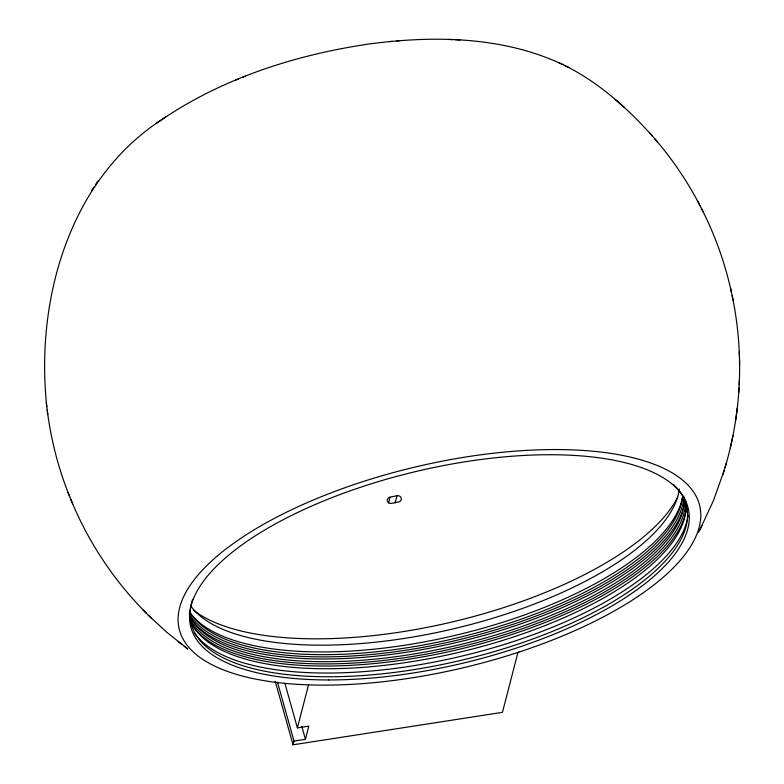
<?xml version="1.0" encoding="UTF-8"?>
<svg xmlns="http://www.w3.org/2000/svg" width="784" height="784" viewBox="0 0 784 784"><rect width="100%" height="100%" fill="white"/><g stroke="black" fill="none" stroke-linecap="round" stroke-linejoin="round"><path stroke-width="1.18" d="M732.138 295.676C744.143 352.339 741.644 412.002 725.063 467.499M738.734 392.578L738.989 387.913M739.145 384.758L739.41 380.073M735.608 420.538L737.283 408.16M730.286 448.027L732.922 435.865M517.94 652.415L502.446 712.342L293.04 744.8L294 741.086L277.497 682.207M294 741.086L305.417 739.312L308.827 726.131L297.401 727.905L308.533 684.873M388.541 502.936L390.04 497.134L396.978 495.753A3.538 3.214 -2.5 0 1 401.222 498.163A3.538 3.214 -2.5 0 1 398.507 502.015L391.559 503.377A3.538 3.195 2.1 0 1 387.335 500.917A3.538 3.195 2.1 0 1 390.04 497.125M395.156 502.799L396.978 495.753M699.838 529.817L713.381 500.78L724.161 470.4M722.838 474.839L726.405 463.001M698.505 532.307L702.013 525.652M160.661 120.403C68.326 181.065 35.29 301.615 46.824 406.72M91.581 190.639L94.325 186.533M95.521 184.681L98.206 180.653M161.269 120.001C222.558 78.273 294.97 55.037 367.872 44.169C432.964 35.368 502.417 36.113 562.902 64.592M156.094 123.588L165.679 116.924M235.808 80.007L238.532 78.919M242.658 77.253L245.147 76.254M389.668 41.572L392.225 41.356M396.822 40.935L399.624 40.699M448.82 39.445L453.279 39.651M455.377 39.749L460.051 39.964M564.568 65.425C598.584 82.202 627.347 108.094 652.504 136.151M558.384 62.426L569.184 67.649M148.421 615.313L166.482 632.012L187.837 649.025L184.181 646.222M178.144 641.645L181.878 644.507M624.485 107.584L615.234 99.49M70.844 499.496C88.19 541.852 113.984 580.768 146.314 613.176M142.972 609.864L151.714 618.586M654.493 138.464C672.211 158.907 687.49 181.476 699.926 205.496M649.446 132.643L657.59 142.012M701.376 208.328C716.233 237.258 726.837 268.344 733.109 300.252M697.78 201.351L703.522 212.493M46.266 402.074C49.666 434.434 57.428 466.372 69.658 496.527M67.875 492.185L72.618 503.818M301.791 726.356L305.417 739.312M284.906 683.295L297.401 727.905M275.253 681.345L293.04 744.8M730.482 287.953L731.452 292.54M47.216 409.895L47.775 414.55M739.263 351.82L739.41 356.504M739.469 359.699L739.616 364.364M675.769 486.786A254.565 98.235 -13.3 0 1 467.872 658.687A254.565 98.235 -13.3 0 1 190.728 606.63M190.894 605.718A254.565 98.235 -13.3 0 1 191.521 602.974M191.766 602.053A254.565 98.235 -13.3 0 1 192.629 599.28M673.701 484.698A254.565 98.235 -13.3 0 1 675.102 486.08M688.019 515.362A256.476 98.98 -13.3 0 1 461.208 656.237A256.476 98.98 -13.3 0 1 194.226 632.678M685.481 500.329A254.957 98.392 -13.3 0 1 461.658 651.69A254.957 98.392 -13.3 0 1 189.963 619.233M686.402 508.316A256.525 99 -13.3 0 1 455.19 650.24A256.525 99 -13.3 0 1 190.59 622.594M685.549 501.936A255.741 98.696 -13.3 0 1 460.512 646.82A255.741 98.696 -13.3 0 1 190.924 620.614M684.305 497.879A254.957 98.392 -13.3 0 1 458.552 644.997A254.957 98.392 -13.3 0 1 189.61 615.401M684.873 500.074A256.525 99 -13.3 0 1 459.336 641.831A256.525 99 -13.3 0 1 190.855 618.615M683.854 496.076A255.741 98.696 -13.3 0 1 457.395 640.126A255.741 98.696 -13.3 0 1 189.258 613.578M682.482 496.733A254.957 98.392 -13.3 0 1 453.995 638.637A254.957 98.392 -13.3 0 1 189.571 611.5M682.707 496.674A256.525 99 -13.3 0 1 455.494 635.314A256.525 99 -13.3 0 1 190.257 613.078M679.277 489.03A254.006 98.02 -13.3 0 1 455.729 628.278A254.006 98.02 -13.3 0 1 190.767 605.954M677.69 497.183A260.778 100.636 -13.3 0 1 450.114 622.437A260.778 100.636 -13.3 0 1 193.256 609.981M518.949 652.092L510.208 654.895A267.452 103.214 -13.3 0 1 315.57 685.059L307.612 684.844A267.452 103.214 -13.3 0 1 252.34 530.925A267.452 103.214 -13.3 0 1 661.774 467.46A267.452 103.214 -13.3 0 1 518.949 652.092M328.77 679.953A255.692 98.676 -13.3 0 0 688.773 511.06A255.692 98.676 -13.3 0 0 300.742 511.021A255.692 98.676 -13.3 0 0 328.77 679.953"/></g></svg>
